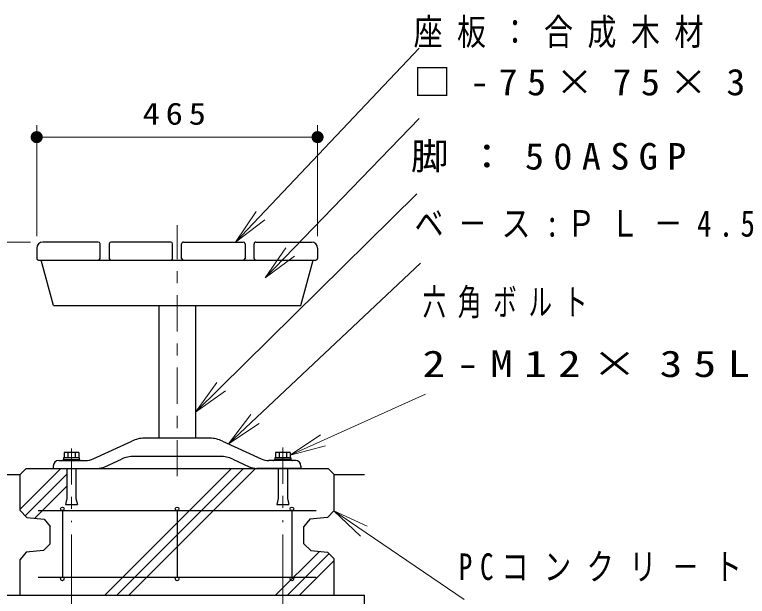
# Model space of a CAD drawing. Units: millimetres on the paper, scale 1:20. Extents: x -365 to 12, y -55 to 257.
# Drawn here: x -107.8 to -47.1, y 96.3 to 144.4 of the extents above; entities that cross this region are included whole.
import ezdxf

# ---------------------------------------------------------------- set-up
doc = ezdxf.new("R2010")
doc.units = ezdxf.units.MM
doc.linetypes.add('USER2', pattern=[6, 3, -1, 1, -1])
doc.layers.add('LY_1', color=7, linetype='Continuous', lineweight=25)
doc.styles.add('ＭＳ ゴシック', font='')
doc.styles.get('ＭＳ ゴシック').set_extended_font_data('MS Gothic')

# ---------------------------------------------------------------- blocks, each defined once
blk = doc.blocks.new('open_arrow')
at = {"color": 0, "linetype": 'Continuous', "lineweight": -2}
blk.add_lwpolyline([(7.5, 1.25), (0, 0), (7.5, -1.25)], dxfattribs=at)
blk = doc.blocks.new('filled_dot')
at = {"color": 0, "linetype": 'Continuous', "lineweight": -2, "const_width": 1.25}
blk.add_lwpolyline([(-0.625, 0, 1), (0.625, 0, 1)], format="xyb", close=True, dxfattribs=at)

msp = doc.modelspace()

# ---------------------------------------------------------------- linework, layer by layer
at = {"layer": 'LY_1', "lineweight": 13}
for p, q in [((-89.474, 125.603), (-74.271, 141.665)), ((-105.933, 126.103), (-105.933, 135.297)), ((-87.021, 122.634), (-74.271, 135.832)), ((-82.683, 126.103), (-82.683, 135.297)), ((-105.933, 134.297), (-82.683, 134.297)), ((-92.795, 111.519), (-74.476, 129.589)), ((-106.433, 125.603), (-137.058, 125.603)), ((-90.05, 108.887), (-74.169, 123.858)), ((-84.951, 107.943), (-73.76, 113.009)), ((-107.308, 103.485), (-103.94, 106.853)), ((-100.298, 96.353), (-89.798, 106.853)), ((-99.308, 96.353), (-88.808, 106.853)), ((-98.318, 96.353), (-87.818, 106.853)), ((-106.879, 102.924), (-103.433, 106.37)), ((-106.083, 102.731), (-103.433, 105.38)), ((-81.323, 103.338), (-70.559, 96)), ((-103.058, 101.391), (-103.058, 80.685)), ((-85.558, 101.391), (-85.558, 80.685)), ((-86.156, 96.353), (-82.533, 99.976)), ((-85.166, 96.353), (-81.737, 99.782)), ((-84.176, 96.353), (-81.308, 99.221))]:
    msp.add_line(p, q, dxfattribs=at)
at = {"layer": 'LY_1', "linetype": 'USER2', "lineweight": 13}
for p, q in [((-94.308, 106.2), (-94.308, 126.992)), ((-85.558, 108.578), (-85.558, 102.391)), ((-103.058, 108.509), (-103.058, 102.391))]:
    msp.add_line(p, q, dxfattribs=at)
at = {"layer": 'LY_1', "color": 3}
for p, q in [((-100.833, 125.603), (-105.433, 125.603)), ((-94.833, 125.603), (-99.783, 125.603)), ((-93.783, 125.603), (-88.833, 125.603)), ((-87.783, 125.603), (-83.183, 125.603)), ((-105.933, 125.103), (-105.933, 124.253)), ((-100.683, 124.253), (-100.683, 125.453)), ((-99.933, 125.453), (-99.933, 124.253)), ((-94.683, 124.253), (-94.683, 125.453)), ((-93.933, 124.253), (-93.933, 125.453)), ((-88.683, 125.453), (-88.683, 124.253)), ((-87.933, 124.253), (-87.933, 125.453)), ((-82.683, 125.103), (-82.683, 124.253))]:
    msp.add_line(p, q, dxfattribs=at)
at = {"layer": 'LY_1'}
for p, q in [((-105.783, 124.103), (-82.832, 124.103)), ((-104.553, 120.353), (-105.558, 124.103)), ((-84.063, 120.353), (-83.058, 124.103)), ((-104.553, 120.353), (-84.063, 120.353)), ((-95.82, 120.353), (-95.82, 109.353)), ((-92.795, 120.353), (-92.795, 109.353)), ((-91.608, 109.353), (-97.008, 109.353)), ((-101.258, 107.642), (-98.057, 109.122)), ((-90.559, 109.122), (-87.357, 107.642)), ((-103.664, 108.168), (-103.664, 107.718)), ((-102.451, 108.168), (-103.664, 108.168)), ((-103.361, 108.168), (-103.361, 107.718)), ((-102.755, 108.168), (-102.755, 107.718)), ((-102.451, 108.168), (-102.451, 107.718)), ((-86.164, 108.168), (-86.164, 107.718)), ((-84.951, 108.168), (-86.164, 108.168)), ((-85.861, 108.168), (-85.861, 107.718)), ((-85.255, 108.168), (-85.255, 107.718)), ((-84.951, 108.168), (-84.951, 107.718)), ((-104.108, 107.503), (-101.888, 107.503)), ((-103.779, 107.533), (-103.737, 107.574)), ((-103.708, 107.718), (-103.708, 107.603)), ((-102.408, 107.718), (-103.708, 107.718)), ((-103.666, 107.603), (-102.449, 107.603)), ((-102.408, 107.718), (-102.408, 107.603)), ((-102.379, 107.574), (-102.337, 107.532)), ((-100.281, 106.992), (-98.918, 107.622)), ((-90.747, 107.853), (-97.869, 107.853)), ((-89.698, 107.622), (-88.334, 106.992)), ((-84.508, 107.503), (-86.728, 107.503)), ((-86.237, 107.574), (-86.279, 107.532)), ((-86.208, 107.718), (-86.208, 107.603)), ((-84.908, 107.718), (-86.208, 107.718)), ((-84.949, 107.603), (-86.166, 107.603)), ((-84.908, 107.718), (-84.908, 107.603)), ((-84.837, 107.532), (-84.879, 107.574)), ((-107.308, 106.353), (-106.808, 106.853)), ((-106.808, 106.853), (-81.808, 106.853)), ((-104.558, 107.053), (-104.558, 106.853)), ((-104.558, 106.853), (-100.911, 106.853)), ((-103.433, 106.853), (-103.433, 104.355)), ((-102.683, 106.853), (-102.683, 104.352)), ((-84.058, 106.853), (-87.705, 106.853)), ((-85.933, 106.853), (-85.933, 104.355)), ((-85.183, 106.853), (-85.183, 104.352)), ((-84.058, 107.053), (-84.058, 106.853)), ((-81.308, 106.353), (-81.808, 106.853)), ((-109.808, 106.353), (-107.308, 106.353)), ((-107.308, 103.353), (-107.308, 106.353)), ((-81.308, 106.353), (-78.808, 106.353)), ((-81.308, 103.353), (-81.308, 106.353)), ((-103.433, 104.353), (-103.558, 103.853)), ((-102.683, 104.353), (-102.558, 103.853)), ((-85.933, 104.353), (-86.058, 103.853)), ((-85.183, 104.353), (-85.058, 103.853)), ((-103.558, 103.853), (-102.558, 103.853)), ((-86.058, 103.853), (-85.058, 103.853)), ((-107.308, 103.353), (-106.752, 102.798)), ((-105.808, 103.353), (-82.808, 103.353)), ((-103.808, 103.353), (-103.808, 97.853)), ((-94.308, 103.353), (-94.308, 97.853)), ((-84.808, 103.353), (-84.808, 97.853)), ((-81.308, 103.353), (-81.863, 102.798)), ((-106.752, 102.798), (-105.305, 102.653)), ((-105.305, 102.653), (-104.808, 102.045)), ((-83.31, 102.653), (-83.808, 102.045)), ((-81.863, 102.798), (-83.31, 102.653)), ((-104.808, 100.603), (-104.808, 102.045)), ((-83.808, 100.603), (-83.808, 102.045)), ((-104.808, 100.603), (-105.363, 100.048)), ((-83.808, 100.603), (-83.252, 100.048)), ((-106.81, 99.903), (-107.308, 99.295)), ((-105.363, 100.048), (-106.81, 99.903)), ((-83.252, 100.048), (-81.863, 99.909)), ((-81.308, 99.353), (-81.863, 99.909)), ((-107.308, 96.353), (-107.308, 99.295)), ((-81.308, 96.353), (-81.308, 99.353)), ((-105.808, 97.853), (-82.808, 97.853)), ((-109.808, 96.353), (-78.808, 96.353)), ((-78.808, 89.853), (-78.808, 96.353))]:
    msp.add_line(p, q, dxfattribs=at)
for centre in [(-103.808, 103.503), (-94.308, 103.503), (-84.808, 103.503), (-103.808, 97.703), (-94.308, 97.703), (-84.808, 97.703)]:
    msp.add_circle(centre, 0.15, dxfattribs=at)
at = {"layer": 'LY_1', "color": 3}
for centre, radius, start, end in [((-105.433, 125.103), 0.5, 90, 180), ((-100.833, 125.453), 0.15, 0, 90), ((-99.783, 125.453), 0.15, 90, 180), ((-94.833, 125.453), 0.15, 0, 90), ((-93.783, 125.453), 0.15, 89.99999, 179.99999), ((-88.833, 125.453), 0.15, 359.99999, 89.99999), ((-87.783, 125.453), 0.15, 89.99999, 179.99999), ((-83.183, 125.103), 0.5, 359.99999, 89.99999), ((-105.783, 124.253), 0.15, 180, 270), ((-100.833, 124.253), 0.15, 270, 0), ((-99.783, 124.253), 0.15, 180, 270), ((-94.833, 124.253), 0.15, 270, 0), ((-93.783, 124.253), 0.15, 179.99999, 269.99999), ((-88.833, 124.253), 0.15, 269.99999, 359.99999), ((-87.783, 124.253), 0.15, 179.99999, 269.99999), ((-82.833, 124.253), 0.15, 269.99999, 359.99999)]:
    msp.add_arc(centre, radius, start, end, dxfattribs=at)
at = {"layer": 'LY_1'}
for centre, radius, start, end in [((-97.008, 106.853), 2.5, 89.99998, 114.8206), ((-91.608, 106.853), 2.5, 65.17946, 89.99998), ((-104.108, 107.053), 0.45, 89.99998, 179.99996), ((-103.849, 107.603), 0.1, 270.00002, 315.00046), ((-103.666, 107.503), 0.1, 89.99998, 135.00001), ((-102.449, 107.503), 0.1, 45, 89.99998), ((-102.266, 107.603), 0.1, 224.99999, 270.00002), ((-101.888, 109.003), 1.5, 270.00002, 294.82059), ((-97.869, 105.353), 2.5, 89.99998, 114.8206), ((-90.747, 105.353), 2.5, 65.17946, 89.99998), ((-86.728, 109.003), 1.5, 245.1794, 270.00002), ((-86.349, 107.603), 0.1, 269.99996, 315), ((-86.166, 107.503), 0.1, 89.99998, 134.99996), ((-84.949, 107.503), 0.1, 44.99995, 89.99998), ((-84.766, 107.603), 0.1, 224.99952, 269.99996), ((-84.508, 107.053), 0.45, 0, 89.99998), ((-100.911, 108.353), 1.5, 270.00002, 294.82057), ((-87.705, 108.353), 1.5, 245.17947, 270.00002)]:
    msp.add_arc(centre, radius, start, end, dxfattribs=at)

# ---------------------------------------------------------------- block references
at = {"layer": 'LY_1', "lineweight": 13, "xscale": 0.4, "yscale": 0.4}
msp.add_blockref('filled_dot', (-105.933, 134.297), dxfattribs=at)
for name, p, rotation in [('filled_dot', (-82.683, 134.297), 180), ('open_arrow', (-89.474, 125.603), 46.6), ('open_arrow', (-87.021, 122.634), 46), ('open_arrow', (-92.795, 111.519), 44.6), ('open_arrow', (-90.05, 108.887), 43.3), ('open_arrow', (-84.951, 107.943), 24.4), ('open_arrow', (-81.323, 103.338), 325.7)]:
    msp.add_blockref(name, p, dxfattribs=dict(at, rotation=rotation))

# ---------------------------------------------------------------- texts
at = {"layer": 'LY_1', "style": 'ＭＳ ゴシック'}
for s, insert, char_height, attachment_point in [('\\T1.5;\\W0.8;座板：合成木材\u3000105×30', (-74.734, 141.665), 2.199, 7), ('\\T1.5;\\W1.05;□-75×75×3.2', (-74.774, 138.832), 2.199, 4), ('\\T1.33;\\W1.15;465', (-94.308, 135.297), 1.833, 8), ('\\T1.5;\\W1.05;脚：50ASGP', (-74.962, 132.589), 2.199, 4), ('\\T1.5;\\W0.8;ベ－ス:ＰＬ－4.5\u3000(プレス成形品)', (-74.653, 126.858), 2.199, 4), ('\\T1.5;\\W0.65;六角ボルト', (-73.992, 120.509), 2.199, 4), ('\\T1.5;\\W1.25;2-M12×35L\\~SUS', (-73.992, 115.509), 2.199, 4), ('\\T1.57;\\W0.75;PCコンクリ－ト', (-70.994, 98.65), 2.199, 4)]:
    msp.add_mtext(s, dxfattribs=dict(at, insert=insert, char_height=char_height, attachment_point=attachment_point))

doc.saveas('drawing.dxf')
